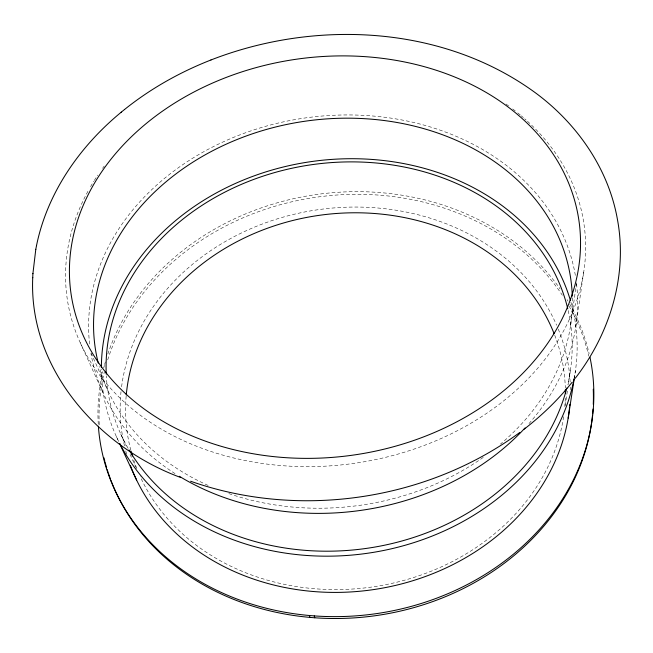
<?xml version="1.0" encoding="UTF-8"?>
<svg xmlns="http://www.w3.org/2000/svg" width="653" height="653" viewBox="0 0 653 653"><rect width="100%" height="100%" fill="white"/><g stroke="black" fill="none" stroke-linecap="round" stroke-linejoin="round"><path stroke-width="0.49" stroke-dasharray="3.27 2.45" d="M570.534 325.733L576.526 282.839M575.791 326.492L583.823 271.411M565.22 405.644L567.433 390.584M568.322 384.552L570.387 370.496M574.265 378.373L575.432 370.822M116.373 436.563L118.756 441.673M120.764 434.057L126.258 446.064M130.053 454.374L135.963 467.303M80.213 342.629L103.296 393.302M91.069 353.036L108.129 391.114M572.346 297.817A240.255 193.998 -8.1 0 1 500.484 444.097M483.277 457.378A240.255 193.998 -8.1 0 1 228.321 493.415M208.119 485.424A240.255 193.998 -8.1 0 1 99.134 366.464M527.453 121.262A261.053 203.956 -8.1 0 1 518.849 387.817A261.053 203.956 -8.1 0 1 183.673 440.742A261.053 203.956 -8.1 0 1 88.31 190.611M90.555 186.66A261.053 203.956 -8.1 0 1 93.844 181.208M94.326 180.432A261.053 203.956 -8.1 0 1 97.819 175.077M102.57 168.311A261.053 203.956 -8.1 0 1 104.219 166.091M505.977 104.039A261.053 203.956 -8.1 0 1 508.989 106.194M512.687 108.945A261.053 203.956 -8.1 0 1 517.037 112.34M517.756 112.92A261.053 203.956 -8.1 0 1 520.588 115.254M521.282 115.842A261.053 203.956 -8.1 0 1 523.371 117.622M524.743 118.83A261.053 203.956 -8.1 0 1 526.106 120.038M576.566 283.965A245.348 198.177 -8.1 0 1 529.012 423.577M175.045 473.605A245.348 198.177 -8.1 0 1 90.955 353.518M89.6 344.033A245.348 198.177 -8.1 0 1 306.51 117.777A245.348 198.177 -8.1 0 1 575.62 277.06M99.248 424.752A247.871 211.319 -8.1 0 1 104.3 372.161M107.712 359.885A247.871 211.319 -8.1 0 1 316.501 197.19A247.871 211.319 -8.1 0 1 562.347 295.262M569.041 306.102A247.871 211.319 -8.1 0 1 588.745 356.105M98.268 424.336A248.63 211.686 -8.1 0 1 102.839 371.59M103.705 368.039A248.63 211.686 -8.1 0 1 104.398 365.394M104.635 364.513A248.63 211.686 -8.1 0 1 105.378 361.884M107.818 354.048A248.63 211.686 -8.1 0 1 315.619 194.635A248.63 211.686 -8.1 0 1 560.094 288.936M567.065 299.629A248.63 211.686 -8.1 0 1 568.004 301.196M569.832 304.355A248.63 211.686 -8.1 0 1 589.161 353.632M570.893 302.119A238.623 197.843 -8.1 0 1 574.248 377.981M118.707 441.477A238.623 197.843 -8.1 0 1 101.386 369.345M568.167 310.534A233.782 193.786 -8.1 0 1 567.686 384.511M128.119 448.342A233.782 193.786 -8.1 0 1 106.325 375.842M554.724 335.226A220.494 187.705 -8.1 0 1 565.31 388.094M565.286 398.134A220.494 187.705 -8.1 0 1 564.78 406.55M563.596 416.687A220.494 187.705 -8.1 0 1 371.688 587.047A220.494 187.705 -8.1 0 1 140.183 476.535M136.852 468.699A220.494 187.705 -8.1 0 1 133.432 459.173M130.837 450.341A220.494 187.705 -8.1 0 1 126.184 395.816M558.258 329.096A225.742 191.958 -8.1 0 1 570.151 382.005M570.355 387.115A225.742 191.958 -8.1 0 1 570.395 389.67M126.641 454.088A225.742 191.958 -8.1 0 1 125.719 450.799M124.478 445.836A225.742 191.958 -8.1 0 1 121.009 391.71M121.589 386.764A225.742 191.958 -8.1 0 1 318.484 209.654A225.742 191.958 -8.1 0 1 556.65 325.276"/><path stroke-width="0.98" d="M32.748 277.435C28.43 368.488 98.374 447.215 180.448 477.4M32.903 273.713L35.793 249.315M32.732 277.721L32.919 273.427M575.236 378.275C609.673 334.042 627.835 275.664 617.509 219.89C608.669 168.817 577.056 123.654 535.819 93.101C443.403 25.279 315.75 19.117 210.927 59.986M568.167 418.116L574.207 378.789M36.503 245.659C47.277 192.676 79.952 146.092 121.303 112.136M35.744 249.585L36.56 245.389M572.183 382.185C558.168 399.783 541.859 415.504 524.065 429.241M124.478 109.549C150.508 88.653 179.942 72.132 210.992 59.962M121.172 112.234L124.601 109.451M519.747 432.506C426.711 500.729 299.401 519.413 190.586 481.228M98.383 426.18A248.63 211.686 -8.1 0 0 309.449 615.51L314.264 615.901A248.63 211.686 -8.1 0 0 589.961 357.24M112.357 483.979A247.871 211.319 -8.1 0 0 309.946 617.395L314.746 617.779A247.871 211.319 -8.1 0 0 592.451 415.749M119.605 443.493L136.55 479.947M309.449 615.51L309.946 617.395M314.264 615.901L314.746 617.779M98.26 363.125A240.255 193.998 -8.1 0 1 305.89 121.099A240.255 193.998 -8.1 0 1 572.297 296.095M525.045 427.968A245.348 198.177 -8.1 0 1 179.346 476.29M593.259 389.212A247.871 211.319 -8.1 0 1 593.275 404.321M593.014 409.08A247.871 211.319 -8.1 0 1 592.638 413.839M111.998 483.089A247.871 211.319 -8.1 0 1 110.953 480.42M110.61 479.522A247.871 211.319 -8.1 0 1 108.382 473.237M108.088 472.339A247.871 211.319 -8.1 0 1 107.214 469.629M106.659 467.817A247.871 211.319 -8.1 0 1 105.117 462.373M104.88 461.459A247.871 211.319 -8.1 0 1 103.966 457.81M574.077 378.871A238.623 197.843 -8.1 0 1 367.386 553.279A238.623 197.843 -8.1 0 1 119.94 443.918M101.386 367.631A238.623 197.843 -8.1 0 1 311.138 161.609A238.623 197.843 -8.1 0 1 570.42 300.47M566.82 388.013A233.782 193.786 -8.1 0 1 366.17 548.43A233.782 193.786 -8.1 0 1 129.033 449.901M106.243 374.153A233.782 193.786 -8.1 0 1 312.077 164.654A233.782 193.786 -8.1 0 1 567.784 308.893M565.351 389.759A220.494 187.705 -8.1 0 1 565.376 393.106M132.428 455.974A220.494 187.705 -8.1 0 1 131.049 451.15M126.258 395A220.494 187.705 -8.1 0 1 318.803 215.392A220.494 187.705 -8.1 0 1 554.136 333.707M569.865 404.28A225.742 191.958 -8.1 0 1 569.718 406.011M569.547 407.741A225.742 191.958 -8.1 0 1 369.557 590.149A225.742 191.958 -8.1 0 1 130.412 465.524M218.453 445.485A256.564 199.965 -8.1 0 0 579.423 224.322A256.564 199.965 -8.1 0 0 177.069 101.582A256.564 199.965 -8.1 0 0 218.453 445.485"/></g></svg>
